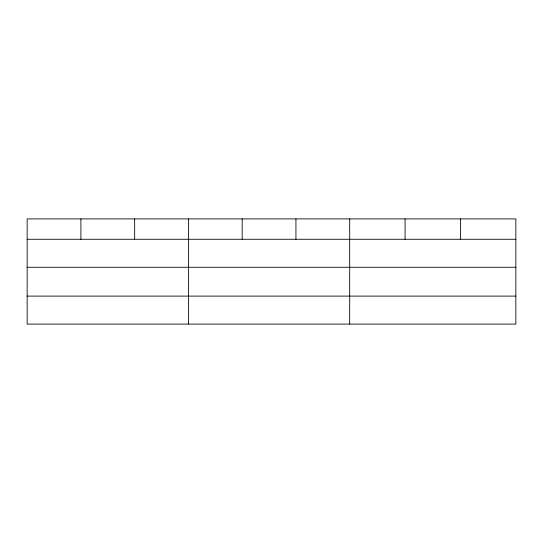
<?xml version="1.0" encoding="UTF-8"?>
<svg xmlns="http://www.w3.org/2000/svg" width="543" height="543" viewBox="0 0 543 543"><rect width="100%" height="100%" fill="white"/><g stroke="black" fill="none" stroke-linecap="round" stroke-linejoin="round"><path stroke-width="0.81" d="M515.85 267.265L515.85 218.904L27.15 218.904L27.15 324.096L515.85 324.096L515.85 267.265L27.15 267.265M27.15 239.273L515.85 239.273M27.15 296.105L515.85 296.105M460.464 218.904L460.464 239.273M405.078 218.904L405.078 239.273M349.692 218.904L349.692 324.096M295.935 218.904L295.935 239.273M242.178 218.904L242.178 239.273M188.421 218.904L188.421 324.096M134.664 218.904L134.664 239.273M80.907 218.904L80.907 239.273"/></g></svg>
